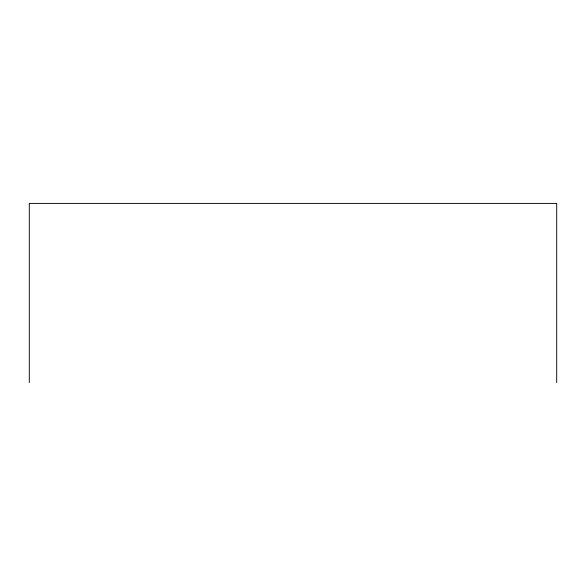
<?xml version="1.0" encoding="UTF-8"?>
<svg xmlns="http://www.w3.org/2000/svg" width="586" height="586" viewBox="0 0 586 586"><rect width="100%" height="100%" fill="white"/><g stroke="black" fill="none" stroke-linecap="round" stroke-linejoin="round"><path stroke-width="0.88" d="M556.7 382.592L556.7 203.408L29.3 203.408L29.3 382.592"/></g></svg>
